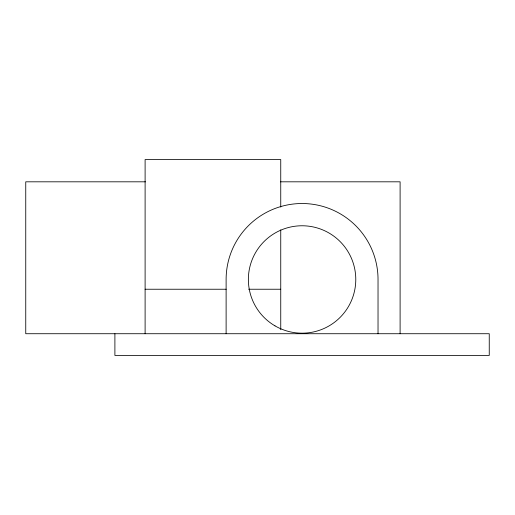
<?xml version="1.0" encoding="UTF-8"?>
<svg xmlns="http://www.w3.org/2000/svg" width="515" height="515" viewBox="0 0 515 515"><rect width="100%" height="100%" fill="white"/><g stroke="black" fill="none" stroke-linecap="round" stroke-linejoin="round"><path stroke-width="0.77" d="M145.455 181.814L25.75 181.814L25.75 333.726L489.25 333.726L489.25 355.434L114.897 355.434L114.897 333.726M280.405 181.814L400.103 181.814L400.103 333.726M145.108 289.237L226.169 289.237M248.642 289.237L280.746 289.237M378.029 333.726L378.029 279.478A75.956 75.956 0 0 0 302.073 203.515A75.956 75.956 0 0 0 226.117 279.478L226.117 333.726M280.746 207.069L280.746 159.579L145.108 159.566L145.108 333.726M280.746 229.851L280.746 329.709M275.004 325.866A53.715 53.715 0 0 0 355.781 279.716A53.715 53.715 0 0 0 275.428 232.838A53.715 53.715 0 0 0 275.004 325.866"/></g></svg>
